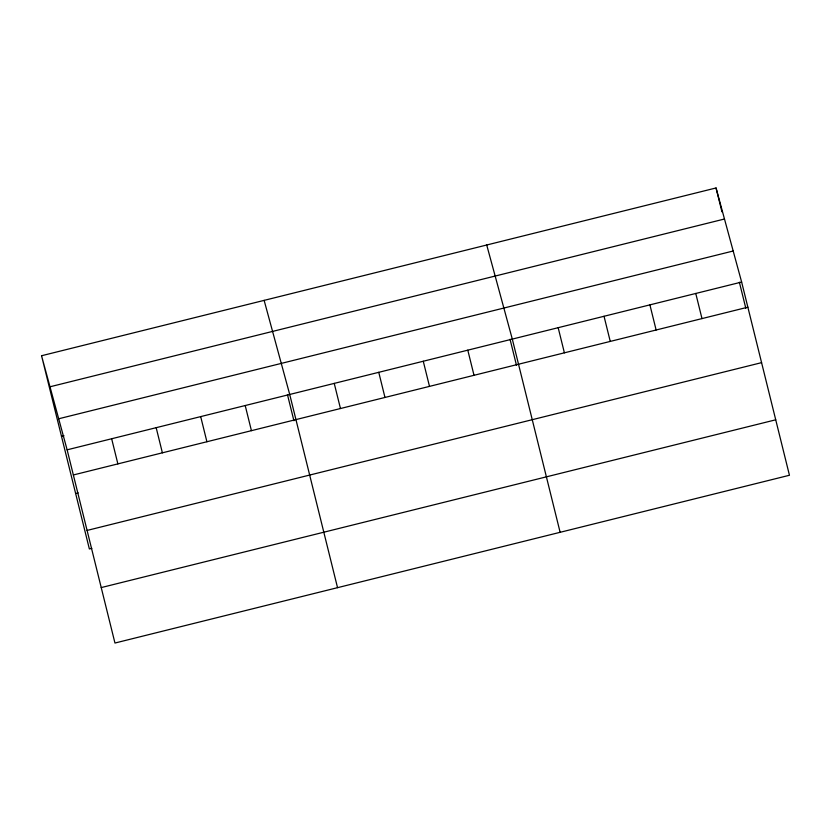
<?xml version="1.0" encoding="UTF-8"?>
<svg xmlns="http://www.w3.org/2000/svg" width="831" height="831" viewBox="0 0 831 831"><rect width="100%" height="100%" fill="white"/><g stroke="black" fill="none" stroke-linecap="round" stroke-linejoin="round"><path stroke-width="1.25" d="M41.55 355.741L716.042 187.962L741.636 282.052L789.45 475.259L114.958 643.038L67.134 449.831L41.55 355.741L89.364 548.948L91.836 548.335M49.995 386.789L724.487 219.01M58.689 418.772L733.191 251.004M61.494 436.337L63.966 435.724M67.134 449.831L741.636 282.052M73.357 474.968L747.858 307.19M75.642 493.489L78.114 492.866M87.089 530.427L761.58 362.648M101.226 587.579L775.728 419.8M486.717 245L512.301 339.09L560.125 532.307M264.133 300.365L289.718 394.465L337.542 587.673M716.042 187.962L721.952 211.843M739.372 282.228L745.833 308.311M695.765 293.457L701.987 318.595M649.904 304.873L656.126 330M604.033 316.279L610.255 341.416M558.172 327.684L564.394 352.822M510.047 339.266L516.498 365.36M467.791 350.163L474.013 375.3M423.27 361.246L429.492 386.373M378.759 372.319L384.971 397.447M334.239 383.392L340.461 408.52M287.464 394.642L293.914 420.725M245.207 405.538L251.429 430.666M200.686 416.611L206.909 441.749M156.176 427.685L162.388 452.822M111.655 438.758L117.877 463.895"/></g></svg>
